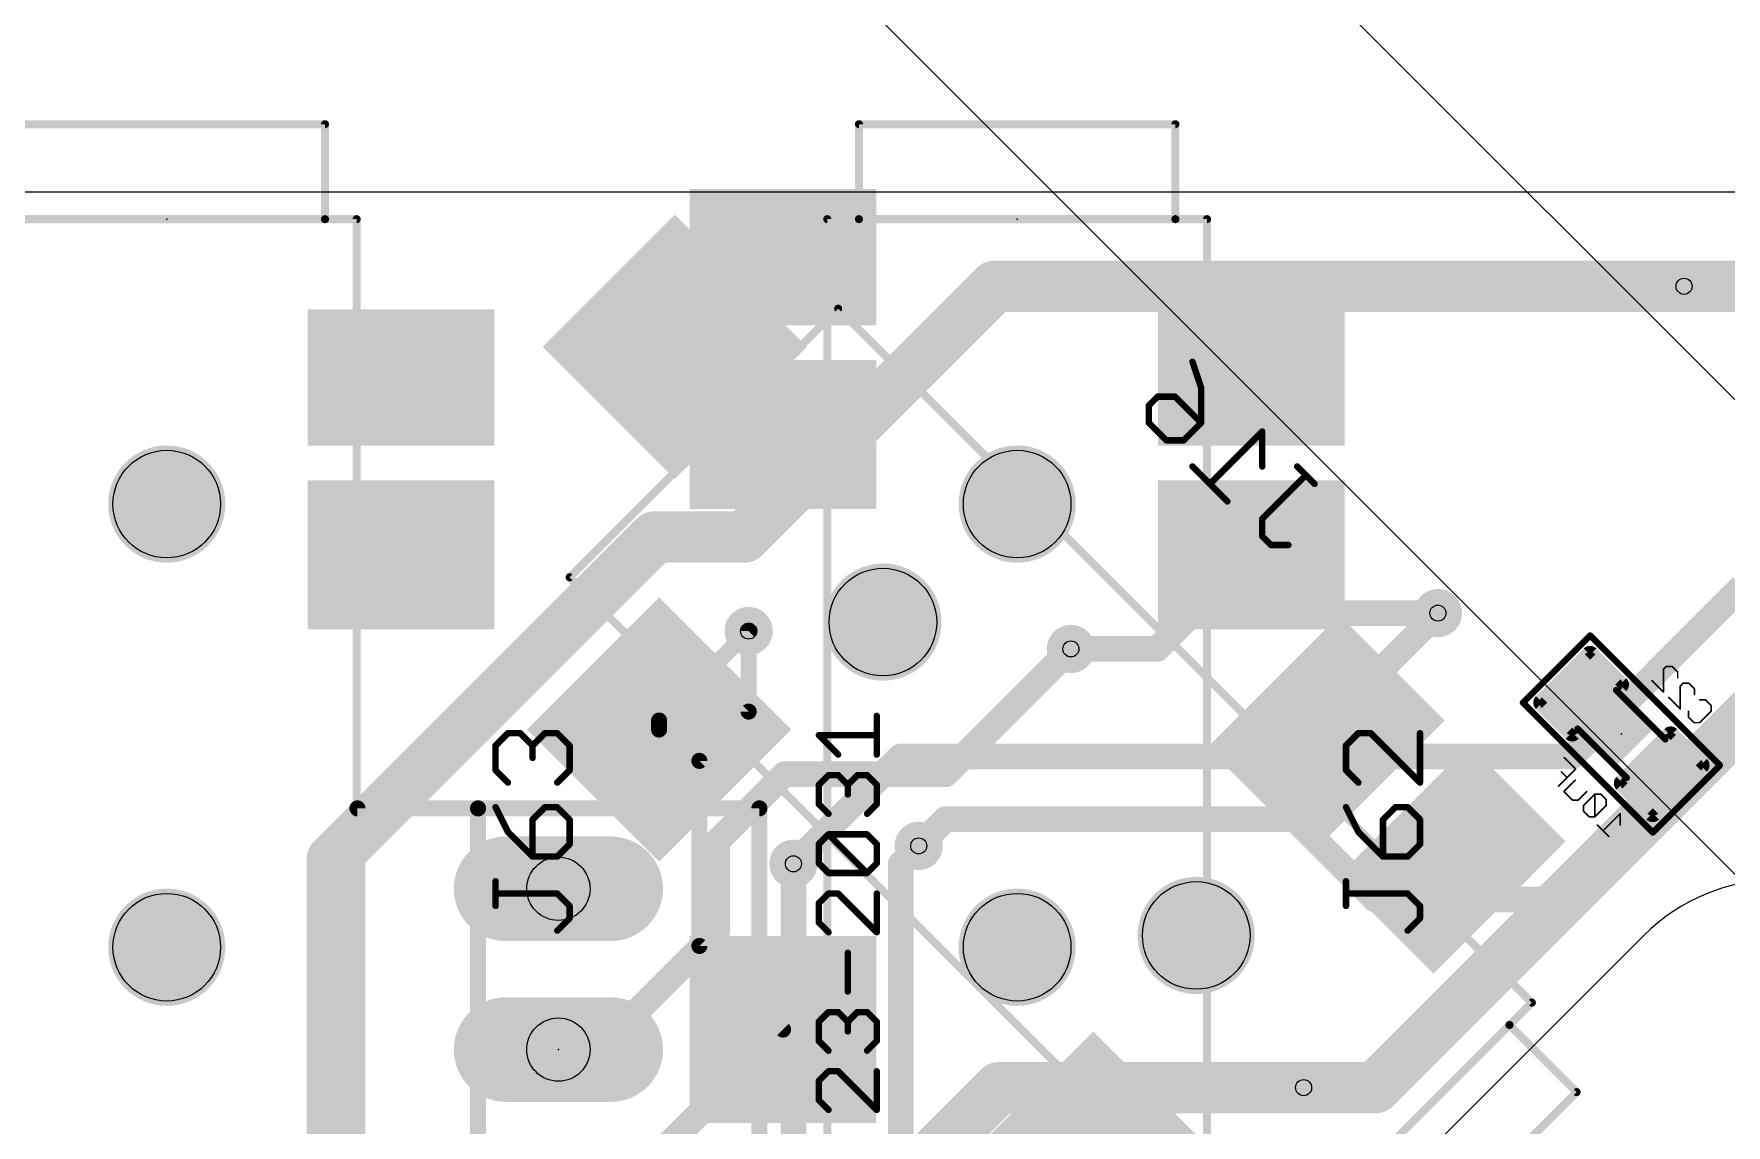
# Model space of a CAD drawing. Extents: x -76 to 580, y -41 to 95.
# Drawn here: x 428.53 to 455.26, y 19.63 to 36.87 of the extents above; entities that cross this region are included whole.
import ezdxf

# ---------------------------------------------------------------- set-up
doc = ezdxf.new("R2010")
doc.units = 0
for name, color, linetype in [('1', 22, 'CONTINUOUS'), ('16', 175, 'CONTINUOUS'), ('17', 82, 'CONTINUOUS'), ('18', 82, 'CONTINUOUS'), ('20', 7, 'CONTINUOUS'), ('21', 32, 'CONTINUOUS'), ('23', 7, 'CONTINUOUS'), ('24', 7, 'CONTINUOUS'), ('25', 253, 'CONTINUOUS'), ('26', 253, 'CONTINUOUS'), ('27', 253, 'CONTINUOUS'), ('28', 253, 'CONTINUOUS'), ('29', 253, 'CONTINUOUS'), ('30', 253, 'CONTINUOUS'), ('31', 253, 'CONTINUOUS'), ('32', 253, 'CONTINUOUS'), ('36', 253, 'CONTINUOUS'), ('40', 175, 'CONTINUOUS'), ('44', 253, 'CONTINUOUS'), ('51', 53, 'CONTINUOUS'), ('52', 253, 'CONTINUOUS'), ('57', 253, 'CONTINUOUS')]:
    doc.layers.add(name, color=color, linetype=linetype)

# ---------------------------------------------------------------- blocks, each defined once
blk = doc.blocks.new('RECT')
blk.add_solid([(-0.5, -0.5), (0.5, -0.5), (-0.5, 0.5), (0.5, 0.5)])
blk = doc.blocks.new('RECT128000X192000R30')
at = {"const_width": 0.12}
blk.add_lwpolyline([(0.34, -0.48), (0.34, 0.48, 0.4142), (0.28, 0.54), (-0.28, 0.54, 0.4142), (-0.34, 0.48), (-0.34, -0.48, 0.4142), (-0.28, -0.54), (0.28, -0.54, 0.4142)], format="xyb", close=True, dxfattribs=at)
blk.add_solid([(-0.3054, -0.5054), (0.3054, -0.5054), (-0.3054, 0.5054), (0.3054, 0.5054)])
blk = doc.blocks.new('RECT152384X216384R30')
at = {"const_width": 0.1429}
blk.add_lwpolyline([(0.4048, -0.5333), (0.4048, 0.5333, 0.4142), (0.3333, 0.6048), (-0.3333, 0.6048, 0.4142), (-0.4048, 0.5333), (-0.4048, -0.5333, 0.4142), (-0.3333, -0.6048), (0.3333, -0.6048, 0.4142)], format="xyb", close=True, dxfattribs=at)
blk.add_solid([(-0.3587, -0.5587), (0.3587, -0.5587), (-0.3587, 0.5587), (0.3587, 0.5587)])
blk = doc.blocks.new('LONGP100')
at = {"const_width": 1}
blk.add_lwpolyline([(-0.5, 0), (0.5, 0)], dxfattribs=at)
at = {"const_width": 0.5}
for points in [[(-0.5, 0.25, 1), (-0.5, -0.25)], [(0.5, -0.25, 1), (0.5, 0.25)]]:
    blk.add_lwpolyline(points, format="xyb", dxfattribs=at)
blk = doc.blocks.new('ROUNDV')
at = {"const_width": 0.5}
blk.add_lwpolyline([(0, -0.25, 1), (0, 0.25, 1), (0, -0.25)], format="xyb", dxfattribs=at)

msp = doc.modelspace()

# ---------------------------------------------------------------- linework, layer by layer
at = {"layer": '1'}
for points, const_width in [([(457.8516, 32.8805), (454.5989, 32.8805)], 0.8128), ([(446.2748, 27.1529), (447.7631, 28.6411)], 0.4064), ([(448.6856, 27.7186), (447.7631, 28.6411)], 0.4064), ([(455.5182, 28.1428), (452.8312, 25.4558)], 0.4064), ([(450.7099, 27.7186), (448.6856, 27.7186)], 0.4064), ([(439.8204, 26.163), (439.8204, 27.4357)], 0.254), ([(444.9116, 27.1529), (446.2748, 27.1529)], 0.4064), ([(456.5081, 26.8701), (452.8312, 23.1931)], 0.4064), ([(439.0426, 25.3851), (439.8204, 26.163)], 0.254), ([(439.0426, 22.4616), (439.0426, 25.3851)], 0.254), ([(442.2246, 25.4558), (440.5275, 23.7588)], 0.4064), ([(452.8312, 25.4558), (442.2246, 25.4558)], 0.4064), ([(442.9317, 24.4659), (442.5074, 24.0416)], 0.4064), ([(448.4471, 24.4659), (442.9317, 24.4659)], 0.4064), ([(449.7199, 23.1931), (448.4471, 24.4659)], 0.4064), ([(452.8312, 23.1931), (449.7199, 23.1931)], 0.4064), ([(440.3631, 21.1411), (439.0426, 22.4616)], 0.254), ([(437.5062, 18.2843), (440.3631, 21.1411)], 0.4064), ([(443.7802, 20.2233), (436.6384, 13.0815)], 0.8128), ([(448.5885, 20.2233), (443.7802, 20.2233)], 0.8128)]:
    msp.add_lwpolyline(points, dxfattribs=dict(at, const_width=const_width))
for points, const_width in [([(454.5989, 33.0837, 1), (454.5989, 32.6773)], 0.4064), ([(447.8349, 28.713, 1), (447.6912, 28.5693)], 0.2032), ([(447.8349, 28.5693, 1), (447.6912, 28.713)], 0.2032), ([(448.6856, 27.8202, 1), (448.6856, 27.617)], 0.2032), ([(448.6138, 27.6467, 1), (448.7574, 27.7904)], 0.2032), ([(450.7099, 27.617, 1), (450.7099, 27.8202)], 0.2032), ([(439.8839, 27.4357, 1), (439.7569, 27.4357)], 0.127), ([(444.9116, 27.2545, 1), (444.9116, 27.0513)], 0.2032), ([(446.203, 27.2247, 1), (446.3467, 27.0811)], 0.2032), ([(446.2748, 27.0513, 1), (446.2748, 27.2545)], 0.2032), ([(439.7569, 26.163, 1), (439.8839, 26.163)], 0.127), ([(439.8653, 26.118, 1), (439.7755, 26.2079)], 0.127), ([(439.1061, 25.3851, 1), (438.9791, 25.3851)], 0.127), ([(438.9977, 25.43, 1), (439.0875, 25.3402)], 0.127), ([(442.2246, 25.5574, 1), (442.2246, 25.3542)], 0.2032), ([(442.2964, 25.384, 1), (442.1527, 25.5277)], 0.2032), ([(452.7593, 25.5277, 1), (452.903, 25.384)], 0.2032), ([(452.8312, 25.3542, 1), (452.8312, 25.5574)], 0.2032), ([(442.9317, 24.5675, 1), (442.9317, 24.3643)], 0.2032), ([(443.0035, 24.3941, 1), (442.8598, 24.5377)], 0.2032), ([(448.519, 24.5377, 1), (448.3753, 24.3941)], 0.2032), ([(448.4471, 24.3643, 1), (448.4471, 24.5675)], 0.2032), ([(442.4356, 24.1135, 1), (442.5793, 23.9698)], 0.2032), ([(440.4557, 23.8306, 1), (440.5994, 23.6869)], 0.2032), ([(449.7199, 23.2947, 1), (449.7199, 23.0915)], 0.2032), ([(449.6481, 23.1213, 1), (449.7918, 23.2649)], 0.2032), ([(452.7593, 23.2649, 1), (452.903, 23.1213)], 0.2032), ([(452.8312, 23.0915, 1), (452.8312, 23.2947)], 0.2032), ([(439.0875, 22.5065, 1), (438.9977, 22.4167)], 0.127), ([(438.9791, 22.4616, 1), (439.1061, 22.4616)], 0.127), ([(440.4349, 21.0693, 1), (440.2912, 21.213)], 0.2032), ([(440.3182, 21.0962, 1), (440.408, 21.186)], 0.127), ([(443.7802, 20.4265, 1), (443.7802, 20.0201)], 0.4064), ([(443.9239, 20.0796, 1), (443.6365, 20.3669)], 0.4064), ([(448.5885, 20.0201, 1), (448.5885, 20.4265)], 0.4064)]:
    msp.add_lwpolyline(points, format="xyb", dxfattribs=dict(at, const_width=const_width))
at = {"layer": '16'}
for points, const_width in [([(439.7497, 28.9207), (443.7095, 32.8805)], 0.8128), ([(443.7095, 32.8805), (454.5989, 32.8805)], 0.8128), ([(433.2443, 23.8295), (438.3355, 28.9207)], 0.8128), ([(438.3355, 28.9207), (439.7497, 28.9207)], 0.8128), ([(448.9421, 25.9508), (450.7099, 27.7186)], 0.4064), ([(439.8204, 27.4357), (438.4062, 26.0215)], 0.254), ([(442.9317, 25.173), (444.9116, 27.1529)], 0.4064), ([(456.1546, 26.6579), (454.5989, 25.1023)], 0.8128), ([(438.4062, 26.0215), (438.4062, 25.8801)], 0.254), ([(448.9421, 25.8094), (448.9421, 25.9508)], 0.4064), ([(454.5989, 25.1023), (450.4977, 21.0011)], 0.8128), ([(439.3254, 24.1123), (440.3861, 25.173)], 0.4064), ([(440.3861, 25.173), (442.9317, 25.173)], 0.4064), ([(454.2454, 25.173), (454.3161, 25.1023)], 0.4064), ([(454.3161, 25.1023), (454.5989, 25.1023)], 0.4064), ([(433.2443, 23.8295), (433.2443, 14.3543)], 0.8128), ([(439.3254, 22.6981), (439.3254, 24.1123)], 0.4064), ([(442.5074, 24.0416), (442.2246, 23.7588)], 0.4064), ([(440.5275, 15.6978), (440.5275, 23.7588)], 0.4064), ([(442.2246, 23.7588), (442.2246, 15.5563)], 0.4064), ([(437.4516, 20.8243), (439.3254, 22.6981)], 0.4064), ([(450.4977, 21.0011), (449.7199, 20.2233)], 0.8128), ([(450.3563, 21.0011), (450.4977, 21.0011)], 0.4064), ([(436.8152, 20.8243), (437.4516, 20.8243)], 0.4064), ([(449.7199, 20.2233), (448.5885, 20.2233)], 0.8128)]:
    msp.add_lwpolyline(points, dxfattribs=dict(at, const_width=const_width))
for points, const_width in [([(443.7095, 33.0837, 1), (443.7095, 32.6773)], 0.4064), ([(443.8532, 32.7368, 1), (443.5658, 33.0241)], 0.4064), ([(454.5989, 32.6773, 1), (454.5989, 33.0837)], 0.4064), ([(438.3355, 29.1239, 1), (438.3355, 28.7175)], 0.4064), ([(438.4792, 28.777, 1), (438.1918, 29.0643)], 0.4064), ([(439.606, 29.0643, 1), (439.8934, 28.777)], 0.4064), ([(439.7497, 28.7175, 1), (439.7497, 29.1239)], 0.4064), ([(450.7817, 27.6467, 1), (450.638, 27.7904)], 0.2032), ([(439.8653, 27.3908, 1), (439.7755, 27.4806)], 0.127), ([(444.9834, 27.0811, 1), (444.8397, 27.2247)], 0.2032), ([(438.4697, 26.0215, 1), (438.3427, 26.0215)], 0.127), ([(438.3613, 26.0664, 1), (438.4511, 25.9766)], 0.127), ([(438.3427, 25.8801, 1), (438.4697, 25.8801)], 0.127), ([(449.0437, 25.9508, 1), (448.8405, 25.9508)], 0.2032), ([(448.8703, 26.0227, 1), (449.0139, 25.879)], 0.2032), ([(448.8405, 25.8094, 1), (449.0437, 25.8094)], 0.2032), ([(454.4553, 25.246, 1), (454.7426, 24.9586)], 0.4064), ([(454.7426, 24.9586, 1), (454.4553, 25.246)], 0.4064), ([(440.3861, 25.2746, 1), (440.3861, 25.0714)], 0.2032), ([(440.4579, 25.1012, 1), (440.3143, 25.2448)], 0.2032), ([(442.8598, 25.2448, 1), (443.0035, 25.1012)], 0.2032), ([(442.9317, 25.0714, 1), (442.9317, 25.2746)], 0.2032), ([(454.3172, 25.2448, 1), (454.1736, 25.1012)], 0.2032), ([(454.3161, 25.2039, 1), (454.3161, 25.0007)], 0.2032), ([(454.2443, 25.0304, 1), (454.3879, 25.1741)], 0.2032), ([(454.5989, 25.0007, 1), (454.5989, 25.2039)], 0.2032), ([(433.4475, 23.8295, 1), (433.0411, 23.8295)], 0.4064), ([(433.1006, 23.9732, 1), (433.388, 23.6858)], 0.4064), ([(439.427, 24.1123, 1), (439.2238, 24.1123)], 0.2032), ([(439.2536, 24.1842, 1), (439.3973, 24.0405)], 0.2032), ([(442.5793, 23.9698, 1), (442.4356, 24.1135)], 0.2032), ([(440.6291, 23.7588, 1), (440.4259, 23.7588)], 0.2032), ([(442.1527, 23.8306, 1), (442.2964, 23.6869)], 0.2032), ([(442.3262, 23.7588, 1), (442.123, 23.7588)], 0.2032), ([(439.2238, 22.6981, 1), (439.427, 22.6981)], 0.2032), ([(439.3973, 22.6263, 1), (439.2536, 22.77)], 0.2032), ([(450.6414, 20.8574, 1), (450.354, 21.1448)], 0.4064), ([(450.354, 21.1448, 1), (450.6414, 20.8574)], 0.4064), ([(450.3563, 21.1027, 1), (450.3563, 20.8995)], 0.2032), ([(450.4977, 20.8995, 1), (450.4977, 21.1027)], 0.2032), ([(436.8152, 20.9259, 1), (436.8152, 20.7227)], 0.2032), ([(437.3798, 20.8961, 1), (437.5235, 20.7525)], 0.2032), ([(437.4516, 20.7227, 1), (437.4516, 20.9259)], 0.2032), ([(448.5885, 20.4265, 1), (448.5885, 20.0201)], 0.4064), ([(449.7199, 20.0201, 1), (449.7199, 20.4265)], 0.4064), ([(449.5762, 20.3669, 1), (449.8636, 20.0796)], 0.4064)]:
    msp.add_lwpolyline(points, format="xyb", dxfattribs=dict(at, const_width=const_width))
at = {"layer": '20'}
for p, q in [((508.6926, 34.3654), (-51.9016, 34.3654)), ((447.5986, 16.2635), (453.9626, 22.6274))]:
    msp.add_line(p, q, dxfattribs=at)
for centre in [(430.628, 29.4411), (444.0631, 29.4411), (441.9417, 27.5772), (430.628, 22.4411), (444.0631, 22.4411), (446.8915, 22.6274)]:
    msp.add_circle(centre, 0.85, dxfattribs=at)
msp.add_arc((456.0839, 20.5061), 3, 45, 135, dxfattribs=at)
at = {"layer": '21', "const_width": 0.254}
for points in [[(433.6402, 17.0143), (433.6402, 24.6343)], [(433.6402, 24.6343), (435.5452, 24.6343)], [(435.5452, 24.6343), (439.9902, 24.6343)], [(435.5452, 17.0143), (435.5452, 24.6343)], [(439.9902, 24.6343), (439.9902, 17.0143)]]:
    msp.add_lwpolyline(points, dxfattribs=at)
at = {"layer": '21', "const_width": 0.127}
for points in [[(433.7037, 24.6343, 1), (433.5767, 24.6343)], [(433.6402, 24.6978, 1), (433.6402, 24.5708)], [(435.5452, 24.6978, 1), (435.5452, 24.5708)], [(435.6087, 24.6343, 1), (435.4817, 24.6343)], [(435.5452, 24.5708, 1), (435.5452, 24.6978)], [(440.0537, 24.6343, 1), (439.9267, 24.6343)], [(439.9902, 24.5708, 1), (439.9902, 24.6978)]]:
    msp.add_lwpolyline(points, format="xyb", dxfattribs=at)
at = {"layer": '23'}
for p in [(430.628, 33.9411), (444.0631, 33.9411), (436.8152, 20.8243)]:
    msp.add_point(p, dxfattribs=at)
at = {"layer": '24'}
msp.add_point((453.609, 25.8094), dxfattribs=at)
at = {"layer": '25', "const_width": 0.1016}
for points in [[(435.8228, 25.6272), (436.0177, 25.8221)], [(435.8228, 25.2374), (435.8228, 25.6272)], [(436.0177, 25.8221), (436.2126, 25.8221)], [(436.2126, 25.8221), (436.4075, 25.6272)], [(436.4075, 25.6272), (436.6024, 25.8221)], [(436.4075, 25.6272), (436.4075, 25.4323)], [(436.6024, 25.8221), (436.7973, 25.8221)], [(436.7973, 25.8221), (436.9922, 25.6272)], [(436.9922, 25.6272), (436.9922, 25.2374)], [(449.4528, 25.8221), (449.2579, 25.6272)], [(449.2579, 25.6272), (449.2579, 25.2374)], [(449.6477, 25.8221), (449.4528, 25.8221)], [(450.4273, 25.0425), (449.6477, 25.8221)], [(450.4273, 25.8221), (450.4273, 25.0425)], [(436.0177, 25.0425), (435.8228, 25.2374)], [(436.9922, 25.2374), (436.7973, 25.0425)], [(449.2579, 25.2374), (449.4528, 25.0425)], [(435.8228, 24.6527), (436.0177, 24.2629)], [(436.6024, 24.6527), (436.4075, 24.4578)], [(436.7973, 24.6527), (436.6024, 24.6527)], [(436.9922, 24.4578), (436.7973, 24.6527)], [(449.2579, 24.6527), (449.4528, 24.2629)], [(450.0375, 24.6527), (449.8426, 24.4578)], [(450.2324, 24.6527), (450.0375, 24.6527)], [(450.4273, 24.4578), (450.2324, 24.6527)], [(436.4075, 24.4578), (436.4075, 23.8731)], [(436.9922, 24.068), (436.9922, 24.4578)], [(449.8426, 24.4578), (449.8426, 23.8731)], [(450.4273, 24.068), (450.4273, 24.4578)], [(436.0177, 24.2629), (436.4075, 23.8731)], [(436.7973, 23.8731), (436.9922, 24.068)], [(449.4528, 24.2629), (449.8426, 23.8731)], [(450.2324, 23.8731), (450.4273, 24.068)], [(436.4075, 23.8731), (436.7973, 23.8731)], [(449.8426, 23.8731), (450.2324, 23.8731)], [(435.8228, 23.0935), (435.8228, 23.4833)], [(449.2579, 23.0935), (449.2579, 23.4833)], [(436.7973, 23.2884), (435.8228, 23.2884)], [(436.9922, 23.0935), (436.7973, 23.2884)], [(450.2324, 23.2884), (449.2579, 23.2884)], [(450.4273, 23.0935), (450.2324, 23.2884)], [(436.9922, 22.8986), (436.9922, 23.0935)], [(450.4273, 22.8986), (450.4273, 23.0935)], [(436.7973, 22.7037), (436.9922, 22.8986)], [(450.2324, 22.7037), (450.4273, 22.8986)]]:
    msp.add_lwpolyline(points, dxfattribs=at)
at = {"layer": '25', "const_width": 0.0508}
for points in [[(435.8482, 25.6272, 1), (435.7974, 25.6272)], [(435.8049, 25.6452, 1), (435.8408, 25.6093)], [(436.0177, 25.8475, 1), (436.0177, 25.7967)], [(436.0357, 25.8042, 1), (435.9998, 25.8401)], [(436.2306, 25.8401, 1), (436.1947, 25.8042)], [(436.2126, 25.7967, 1), (436.2126, 25.8475)], [(436.4329, 25.6272, 1), (436.3821, 25.6272)], [(436.3896, 25.6452, 1), (436.4255, 25.6093)], [(436.3896, 25.6093, 1), (436.4255, 25.6452)], [(436.6024, 25.8475, 1), (436.6024, 25.7967)], [(436.6204, 25.8042, 1), (436.5845, 25.8401)], [(436.8153, 25.8401, 1), (436.7794, 25.8042)], [(436.7973, 25.7967, 1), (436.7973, 25.8475)], [(437.0176, 25.6272, 1), (436.9668, 25.6272)], [(436.9743, 25.6093, 1), (437.0102, 25.6452)], [(449.2833, 25.6272, 1), (449.2325, 25.6272)], [(449.2399, 25.6452, 1), (449.2758, 25.6093)], [(449.4528, 25.8475, 1), (449.4528, 25.7967)], [(449.4707, 25.8042, 1), (449.4348, 25.8401)], [(449.6656, 25.8401, 1), (449.6297, 25.8042)], [(449.6477, 25.7967, 1), (449.6477, 25.8475)], [(450.4527, 25.8221, 1), (450.4019, 25.8221)], [(436.3821, 25.4323, 1), (436.4329, 25.4323)], [(435.7974, 25.2374, 1), (435.8482, 25.2374)], [(435.8408, 25.2554, 1), (435.8049, 25.2195)], [(436.9668, 25.2374, 1), (437.0176, 25.2374)], [(437.0102, 25.2195, 1), (436.9743, 25.2554)], [(449.2758, 25.2554, 1), (449.2399, 25.2195)], [(449.2325, 25.2374, 1), (449.2833, 25.2374)], [(435.9998, 25.0246, 1), (436.0357, 25.0605)], [(436.7794, 25.0605, 1), (436.8153, 25.0246)], [(449.4348, 25.0246, 1), (449.4707, 25.0605)], [(450.4019, 25.0425, 1), (450.4527, 25.0425)], [(450.4093, 25.0246, 1), (450.4452, 25.0605)], [(435.8455, 24.6641, 1), (435.8001, 24.6414)], [(436.6024, 24.6781, 1), (436.6024, 24.6273)], [(436.6204, 24.6348, 1), (436.5845, 24.6707)], [(436.8153, 24.6707, 1), (436.7794, 24.6348)], [(436.7973, 24.6273, 1), (436.7973, 24.6781)], [(449.2806, 24.6641, 1), (449.2351, 24.6414)], [(450.0375, 24.6781, 1), (450.0375, 24.6273)], [(450.0554, 24.6348, 1), (450.0195, 24.6707)], [(450.2503, 24.6707, 1), (450.2144, 24.6348)], [(450.2324, 24.6273, 1), (450.2324, 24.6781)], [(436.4329, 24.4578, 1), (436.3821, 24.4578)], [(436.3896, 24.4758, 1), (436.4255, 24.4399)], [(437.0176, 24.4578, 1), (436.9668, 24.4578)], [(436.9743, 24.4399, 1), (437.0102, 24.4758)], [(449.868, 24.4578, 1), (449.8172, 24.4578)], [(449.8246, 24.4758, 1), (449.8605, 24.4399)], [(450.4527, 24.4578, 1), (450.4019, 24.4578)], [(450.4093, 24.4399, 1), (450.4452, 24.4758)], [(436.0357, 24.2809, 1), (435.9998, 24.245)], [(435.995, 24.2516, 1), (436.0404, 24.2743)], [(436.9668, 24.068, 1), (437.0176, 24.068)], [(437.0102, 24.0501, 1), (436.9743, 24.086)], [(449.4707, 24.2809, 1), (449.4348, 24.245)], [(449.43, 24.2516, 1), (449.4755, 24.2743)], [(450.4019, 24.068, 1), (450.4527, 24.068)], [(450.4452, 24.0501, 1), (450.4093, 24.086)], [(436.4075, 23.8985, 1), (436.4075, 23.8477)], [(436.3821, 23.8731, 1), (436.4329, 23.8731)], [(436.3896, 23.8552, 1), (436.4255, 23.8911)], [(436.7794, 23.8911, 1), (436.8153, 23.8552)], [(436.7973, 23.8477, 1), (436.7973, 23.8985)], [(449.8426, 23.8985, 1), (449.8426, 23.8477)], [(449.8172, 23.8731, 1), (449.868, 23.8731)], [(449.8246, 23.8552, 1), (449.8605, 23.8911)], [(450.2144, 23.8911, 1), (450.2503, 23.8552)], [(450.2324, 23.8477, 1), (450.2324, 23.8985)], [(435.8482, 23.4833, 1), (435.7974, 23.4833)], [(449.2833, 23.4833, 1), (449.2325, 23.4833)], [(435.8228, 23.3138, 1), (435.8228, 23.263)], [(436.8153, 23.3064, 1), (436.7794, 23.2705)], [(436.7973, 23.263, 1), (436.7973, 23.3138)], [(449.2579, 23.3138, 1), (449.2579, 23.263)], [(450.2503, 23.3064, 1), (450.2144, 23.2705)], [(450.2324, 23.263, 1), (450.2324, 23.3138)], [(435.7974, 23.0935, 1), (435.8482, 23.0935)], [(437.0176, 23.0935, 1), (436.9668, 23.0935)], [(436.9743, 23.0756, 1), (437.0102, 23.1115)], [(449.2325, 23.0935, 1), (449.2833, 23.0935)], [(450.4527, 23.0935, 1), (450.4019, 23.0935)], [(450.4093, 23.0756, 1), (450.4452, 23.1115)], [(436.7794, 22.7217, 1), (436.8153, 22.6858)], [(436.9668, 22.8986, 1), (437.0176, 22.8986)], [(437.0102, 22.8807, 1), (436.9743, 22.9166)], [(450.2144, 22.7217, 1), (450.2503, 22.6858)], [(450.4019, 22.8986, 1), (450.4527, 22.8986)], [(450.4452, 22.8807, 1), (450.4093, 22.9166)]]:
    msp.add_lwpolyline(points, format="xyb", dxfattribs=at)
at = {"layer": '26'}
for points, const_width in [([(446.8562, 31.6966, 1), (446.808, 31.6805)], 0.0508), ([(446.9953, 31.2751, 1), (446.9445, 31.2751)], 0.0508), ([(446.9458, 31.2671, 1), (446.994, 31.2831)], 0.0508), ([(446.1684, 30.9995, 1), (446.1176, 30.9995)], 0.0508), ([(446.1251, 31.0174, 1), (446.161, 30.9815)], 0.0508), ([(446.2808, 31.1627, 1), (446.2808, 31.1119)], 0.0508), ([(446.2988, 31.1193, 1), (446.2629, 31.1552)], 0.0508), ([(446.5744, 31.1552, 1), (446.5385, 31.1193)], 0.0508), ([(446.5565, 31.1119, 1), (446.5565, 31.1627)], 0.0508), ([(446.1176, 30.7238, 1), (446.1684, 30.7238)], 0.0508), ([(446.161, 30.7418, 1), (446.1251, 30.7059)], 0.0508), ([(446.9445, 30.7238, 1), (446.9953, 30.7238)], 0.0508), ([(446.9879, 30.7059, 1), (446.9519, 30.7418)], 0.0508), ([(446.9519, 30.7059, 1), (446.9879, 30.7418)], 0.0508), ([(446.4187, 30.4736, 1), (446.4187, 30.4228)], 0.0508), ([(446.4007, 30.4303, 1), (446.4366, 30.4662)], 0.0508), ([(446.6763, 30.4662, 1), (446.7122, 30.4303)], 0.0508), ([(446.6943, 30.4228, 1), (446.6943, 30.4736)], 0.0508), ([(447.96, 30.586, 1), (447.9092, 30.586)], 0.0508), ([(447.9526, 30.5681, 1), (447.9167, 30.604)], 0.0508), ([(446.8501, 30.0527, 1), (446.8141, 30.0168)], 0.0508), ([(447.9092, 30.0348, 1), (447.96, 30.0348)], 0.0508), ([(448.5038, 30.0527, 1), (448.4679, 30.0168)], 0.0508), ([(448.6416, 29.879, 1), (448.6057, 29.9149)], 0.0508), ([(447.0898, 29.7771, 1), (447.1257, 29.7412)], 0.0508), ([(448.7435, 29.7412, 1), (448.7795, 29.7771)], 0.0508), ([(447.3654, 29.4656, 1), (447.4013, 29.5015)], 0.0508), ([(447.96, 29.2079, 1), (447.9092, 29.2079)], 0.0508), ([(447.9167, 29.2258, 1), (447.9526, 29.1899)], 0.0508), ([(447.9092, 28.9323, 1), (447.96, 28.9323)], 0.0508), ([(447.9526, 28.9502, 1), (447.9167, 28.9143)], 0.0508), ([(448.0724, 28.8198, 1), (448.0724, 28.769)], 0.0508), ([(448.0545, 28.7765, 1), (448.0904, 28.8124)], 0.0508), ([(448.3481, 28.769, 1), (448.3481, 28.8198)], 0.0508), ([(454.2685, 26.8362, 1), (454.2775, 26.8272)], 0.0127), ([(454.2794, 26.8317, 1), (454.2667, 26.8317)], 0.0127), ([(454.318, 26.883, 1), (454.318, 26.8703)], 0.0127), ([(454.3225, 26.8721, 1), (454.3135, 26.8811)], 0.0127), ([(454.4123, 26.8811, 1), (454.4034, 26.8721)], 0.0127), ([(454.4079, 26.8703, 1), (454.4079, 26.883)], 0.0127), ([(454.5041, 26.7867, 1), (454.4914, 26.7867)], 0.0127), ([(454.4932, 26.7823, 1), (454.5022, 26.7912)], 0.0127), ([(454.0978, 26.6564, 1), (454.0888, 26.6474)], 0.0127), ([(454.2667, 26.4722, 1), (454.2794, 26.4722)], 0.0127), ([(454.2685, 26.4677, 1), (454.2775, 26.4767)], 0.0127), ([(454.4914, 26.6969, 1), (454.5041, 26.6969)], 0.0127), ([(454.544, 26.5671, 1), (454.5313, 26.5671)], 0.0127), ([(454.5332, 26.5716, 1), (454.5421, 26.5626)], 0.0127), ([(454.5826, 26.6184, 1), (454.5826, 26.6057)], 0.0127), ([(454.5871, 26.6075, 1), (454.5781, 26.6165)], 0.0127), ([(454.6769, 26.6165, 1), (454.668, 26.6075)], 0.0127), ([(454.6725, 26.6057, 1), (454.6725, 26.6184)], 0.0127), ([(454.7687, 26.5221, 1), (454.756, 26.5221)], 0.0127), ([(454.7579, 26.5177, 1), (454.7668, 26.5266)], 0.0127), ([(454.3624, 26.3918, 1), (454.3534, 26.3828)], 0.0127), ([(454.5313, 26.2076, 1), (454.544, 26.2076)], 0.0127), ([(454.5332, 26.2031, 1), (454.5421, 26.2121)], 0.0127), ([(454.756, 26.4323, 1), (454.7687, 26.4323)], 0.0127), ([(454.8472, 26.3538, 1), (454.8472, 26.3411)], 0.0127), ([(454.9416, 26.3519, 1), (454.9326, 26.3429)], 0.0127), ([(454.9371, 26.3411, 1), (454.9371, 26.3538)], 0.0127), ([(455.0333, 26.2575, 1), (455.0206, 26.2575)], 0.0127), ([(455.0225, 26.2531, 1), (455.0314, 26.262)], 0.0127), ([(454.6719, 26.0823, 1), (454.6629, 26.0733)], 0.0127), ([(454.6738, 26.1677, 1), (454.6611, 26.1677)], 0.0127), ([(454.6611, 26.0778, 1), (454.6738, 26.0778)], 0.0127), ([(454.7573, 25.9943, 1), (454.7573, 25.9816)], 0.0127), ([(454.7528, 25.9834, 1), (454.7618, 25.9924)], 0.0127), ([(454.8427, 25.9924, 1), (454.8517, 25.9834)], 0.0127), ([(454.8472, 25.9816, 1), (454.8472, 25.9943)], 0.0127), ([(455.0206, 26.1677, 1), (455.0333, 26.1677)], 0.0127), ([(455.0314, 26.1632, 1), (455.0225, 26.1721)], 0.0127)]:
    msp.add_lwpolyline(points, format="xyb", dxfattribs=dict(at, const_width=const_width))
for points, const_width in [([(446.8321, 31.6885), (446.9699, 31.2751)], 0.1016), ([(446.9699, 31.2751), (446.9699, 30.7238)], 0.1016), ([(446.143, 30.9995), (446.2808, 31.1373)], 0.1016), ([(446.143, 30.7238), (446.143, 30.9995)], 0.1016), ([(446.2808, 31.1373), (446.5565, 31.1373)], 0.1016), ([(446.5565, 31.1373), (446.9699, 30.7238)], 0.1016), ([(446.4187, 30.4482), (446.143, 30.7238)], 0.1016), ([(446.9699, 30.7238), (446.6943, 30.4482)], 0.1016), ([(446.6943, 30.4482), (446.4187, 30.4482)], 0.1016), ([(447.9346, 30.586), (447.1077, 29.7591)], 0.1016), ([(447.9346, 30.0348), (447.9346, 30.586)], 0.1016), ([(447.3834, 29.4835), (446.8321, 30.0348)], 0.1016), ([(447.9346, 29.2079), (448.6237, 29.897)], 0.1016), ([(448.7615, 29.7591), (448.4859, 30.0348)], 0.1016), ([(447.9346, 28.9323), (447.9346, 29.2079)], 0.1016), ([(448.0724, 28.7944), (447.9346, 28.9323)], 0.1016), ([(448.3481, 28.7944), (448.0724, 28.7944)], 0.1016), ([(454.273, 26.8317), (454.318, 26.8766)], 0.0254), ([(454.273, 26.4722), (454.273, 26.8317)], 0.0254), ([(454.318, 26.8766), (454.4079, 26.8766)], 0.0254), ([(454.4079, 26.8766), (454.4977, 26.7867)], 0.0254), ([(454.4977, 26.7867), (454.4977, 26.6969)], 0.0254), ([(454.0933, 26.6519), (454.273, 26.4722)], 0.0254), ([(454.5376, 26.5671), (454.5826, 26.612)], 0.0254), ([(454.5376, 26.2076), (454.5376, 26.5671)], 0.0254), ([(454.5826, 26.612), (454.6725, 26.612)], 0.0254), ([(454.6725, 26.612), (454.7623, 26.5221)], 0.0254), ([(454.7623, 26.5221), (454.7623, 26.4323)], 0.0254), ([(454.3579, 26.3873), (454.5376, 26.2076)], 0.0254), ([(454.8472, 26.3474), (454.9371, 26.3474)], 0.0254), ([(454.9371, 26.3474), (455.0269, 26.2575)], 0.0254), ([(455.0269, 26.2575), (455.0269, 26.1677)], 0.0254), ([(454.6674, 26.0778), (454.6674, 26.1677)], 0.0254), ([(454.7573, 25.9879), (454.6674, 26.0778)], 0.0254), ([(454.8472, 25.9879), (454.7573, 25.9879)], 0.0254), ([(455.0269, 26.1677), (454.8472, 25.9879)], 0.0254)]:
    msp.add_lwpolyline(points, dxfattribs=dict(at, const_width=const_width))
at = {"layer": '27', "const_width": 0.1016}
for points in [[(441.8444, 25.4848), (441.8444, 26.0949)], [(441.2343, 25.4848), (440.9292, 25.7898)], [(440.9292, 25.7898), (441.8444, 25.7898)], [(440.9292, 25.0068), (441.0818, 25.1594)], [(441.0818, 25.1594), (441.2343, 25.1594)], [(441.2343, 25.1594), (441.3868, 25.0068)], [(441.3868, 25.0068), (441.5394, 25.1594)], [(441.5394, 25.1594), (441.6919, 25.1594)], [(441.6919, 25.1594), (441.8444, 25.0068)], [(440.9292, 24.7018), (440.9292, 25.0068)], [(441.3868, 25.0068), (441.3868, 24.8543)], [(441.8444, 25.0068), (441.8444, 24.7018)], [(441.0818, 24.5492), (440.9292, 24.7018)], [(441.8444, 24.7018), (441.6919, 24.5492)], [(440.9292, 24.0713), (441.0818, 24.2238)], [(440.9292, 23.7663), (440.9292, 24.0713)], [(441.0818, 24.2238), (441.6919, 24.2238)], [(441.6919, 23.6137), (441.0818, 24.2238)], [(441.6919, 24.2238), (441.8444, 24.0713)], [(441.8444, 24.0713), (441.8444, 23.7663)], [(441.0818, 23.6137), (440.9292, 23.7663)], [(441.8444, 23.7663), (441.6919, 23.6137)], [(441.6919, 23.6137), (441.0818, 23.6137)], [(441.0818, 23.2883), (440.9292, 23.1358)], [(441.2343, 23.2883), (441.0818, 23.2883)], [(441.8444, 22.6782), (441.2343, 23.2883)], [(441.8444, 23.2883), (441.8444, 22.6782)], [(440.9292, 23.1358), (440.9292, 22.8307)], [(440.9292, 22.8307), (441.0818, 22.6782)], [(441.3868, 21.7427), (441.3868, 22.3528)], [(440.9292, 21.2648), (441.0818, 21.4173)], [(441.0818, 21.4173), (441.2343, 21.4173)], [(441.2343, 21.4173), (441.3868, 21.2648)], [(441.3868, 21.2648), (441.5394, 21.4173)], [(441.5394, 21.4173), (441.6919, 21.4173)], [(441.6919, 21.4173), (441.8444, 21.2648)], [(440.9292, 20.9597), (440.9292, 21.2648)], [(441.3868, 21.2648), (441.3868, 21.1122)], [(441.8444, 21.2648), (441.8444, 20.9597)], [(441.0818, 20.8072), (440.9292, 20.9597)], [(441.8444, 20.9597), (441.6919, 20.8072)], [(441.0818, 20.4818), (440.9292, 20.3292)], [(440.9292, 20.3292), (440.9292, 20.0242)], [(441.2343, 20.4818), (441.0818, 20.4818)], [(441.8444, 19.8717), (441.2343, 20.4818)], [(441.8444, 20.4818), (441.8444, 19.8717)], [(440.9292, 20.0242), (441.0818, 19.8717)]]:
    msp.add_lwpolyline(points, dxfattribs=at)
at = {"layer": '27', "const_width": 0.0508}
for points in [[(441.8698, 26.0949, 1), (441.819, 26.0949)], [(440.9292, 25.8152, 1), (440.9292, 25.7644)], [(440.9472, 25.8078, 1), (440.9113, 25.7719)], [(441.8444, 25.7644, 1), (441.8444, 25.8152)], [(441.2163, 25.4668, 1), (441.2523, 25.5027)], [(441.819, 25.4848, 1), (441.8698, 25.4848)], [(441.0818, 25.1848, 1), (441.0818, 25.134)], [(441.0997, 25.1414, 1), (441.0638, 25.1773)], [(441.2523, 25.1773, 1), (441.2163, 25.1414)], [(441.2343, 25.134, 1), (441.2343, 25.1848)], [(441.5394, 25.1848, 1), (441.5394, 25.134)], [(441.5573, 25.1414, 1), (441.5214, 25.1773)], [(441.7098, 25.1773, 1), (441.6739, 25.1414)], [(441.6919, 25.134, 1), (441.6919, 25.1848)], [(440.9546, 25.0068, 1), (440.9038, 25.0068)], [(440.9113, 25.0248, 1), (440.9472, 24.9889)], [(441.4122, 25.0068, 1), (441.3614, 25.0068)], [(441.3614, 24.8543, 1), (441.4122, 24.8543)], [(441.3689, 25.0248, 1), (441.4048, 24.9889)], [(441.3689, 24.9889, 1), (441.4048, 25.0248)], [(441.8698, 25.0068, 1), (441.819, 25.0068)], [(441.8265, 24.9889, 1), (441.8624, 25.0248)], [(440.9038, 24.7018, 1), (440.9546, 24.7018)], [(440.9472, 24.7197, 1), (440.9113, 24.6838)], [(441.819, 24.7018, 1), (441.8698, 24.7018)], [(441.8624, 24.6838, 1), (441.8265, 24.7197)], [(441.0638, 24.5313, 1), (441.0997, 24.5672)], [(441.6739, 24.5672, 1), (441.7098, 24.5313)], [(440.9546, 24.0713, 1), (440.9038, 24.0713)], [(440.9113, 24.0893, 1), (440.9472, 24.0534)], [(441.0818, 24.2492, 1), (441.0818, 24.1984)], [(441.0997, 24.2418, 1), (441.0638, 24.2059)], [(441.0997, 24.2059, 1), (441.0638, 24.2418)], [(441.7098, 24.2418, 1), (441.6739, 24.2059)], [(441.6919, 24.1984, 1), (441.6919, 24.2492)], [(441.8698, 24.0713, 1), (441.819, 24.0713)], [(441.8265, 24.0534, 1), (441.8624, 24.0893)], [(440.9472, 23.7842, 1), (440.9113, 23.7483)], [(441.8624, 23.7483, 1), (441.8265, 23.7842)], [(440.9038, 23.7663, 1), (440.9546, 23.7663)], [(441.0818, 23.6391, 1), (441.0818, 23.5883)], [(441.0638, 23.5958, 1), (441.0997, 23.6317)], [(441.6739, 23.6317, 1), (441.7098, 23.5958)], [(441.6739, 23.5958, 1), (441.7098, 23.6317)], [(441.6919, 23.5883, 1), (441.6919, 23.6391)], [(441.819, 23.7663, 1), (441.8698, 23.7663)], [(441.0818, 23.3137, 1), (441.0818, 23.2629)], [(441.0997, 23.2704, 1), (441.0638, 23.3063)], [(441.2523, 23.3063, 1), (441.2163, 23.2704)], [(441.2343, 23.2629, 1), (441.2343, 23.3137)], [(441.8698, 23.2883, 1), (441.819, 23.2883)], [(440.9546, 23.1358, 1), (440.9038, 23.1358)], [(440.9113, 23.1538, 1), (440.9472, 23.1178)], [(440.9038, 22.8307, 1), (440.9546, 22.8307)], [(440.9472, 22.8487, 1), (440.9113, 22.8128)], [(441.0638, 22.6602, 1), (441.0997, 22.6962)], [(441.819, 22.6782, 1), (441.8698, 22.6782)], [(441.8265, 22.6602, 1), (441.8624, 22.6962)], [(441.4122, 22.3528, 1), (441.3614, 22.3528)], [(441.3614, 21.7427, 1), (441.4122, 21.7427)], [(441.0818, 21.4427, 1), (441.0818, 21.3919)], [(441.0997, 21.3993, 1), (441.0638, 21.4352)], [(441.2523, 21.4352, 1), (441.2163, 21.3993)], [(441.2343, 21.3919, 1), (441.2343, 21.4427)], [(441.5394, 21.4427, 1), (441.5394, 21.3919)], [(441.5573, 21.3993, 1), (441.5214, 21.4352)], [(441.7098, 21.4352, 1), (441.6739, 21.3993)], [(441.6919, 21.3919, 1), (441.6919, 21.4427)], [(440.9546, 21.2648, 1), (440.9038, 21.2648)], [(440.9113, 21.2827, 1), (440.9472, 21.2468)], [(441.4122, 21.2648, 1), (441.3614, 21.2648)], [(441.3614, 21.1122, 1), (441.4122, 21.1122)], [(441.3689, 21.2827, 1), (441.4048, 21.2468)], [(441.3689, 21.2468, 1), (441.4048, 21.2827)], [(441.8698, 21.2648, 1), (441.819, 21.2648)], [(441.8265, 21.2468, 1), (441.8624, 21.2827)], [(440.9472, 20.9777, 1), (440.9113, 20.9417)], [(440.9038, 20.9597, 1), (440.9546, 20.9597)], [(441.819, 20.9597, 1), (441.8698, 20.9597)], [(441.8624, 20.9417, 1), (441.8265, 20.9777)], [(441.0638, 20.7892, 1), (441.0997, 20.8251)], [(441.6739, 20.8251, 1), (441.7098, 20.7892)], [(440.9546, 20.3292, 1), (440.9038, 20.3292)], [(440.9113, 20.3472, 1), (440.9472, 20.3113)], [(441.0818, 20.5072, 1), (441.0818, 20.4564)], [(441.0997, 20.4638, 1), (441.0638, 20.4997)], [(441.2523, 20.4997, 1), (441.2163, 20.4638)], [(441.2343, 20.4564, 1), (441.2343, 20.5072)], [(441.8698, 20.4818, 1), (441.819, 20.4818)], [(440.9472, 20.0421, 1), (440.9113, 20.0062)], [(440.9038, 20.0242, 1), (440.9546, 20.0242)], [(441.0638, 19.8537, 1), (441.0997, 19.8896)], [(441.819, 19.8717, 1), (441.8698, 19.8717)], [(441.8265, 19.8537, 1), (441.8624, 19.8896)]]:
    msp.add_lwpolyline(points, format="xyb", dxfattribs=at)
at = {"layer": '28', "const_width": 0.0254}
for points in [[(452.8861, 25.2553), (452.7064, 25.435)], [(452.6165, 24.9856), (452.8861, 25.2553)], [(452.7513, 25.1204), (452.6614, 25.2103)], [(452.7013, 24.9008), (452.8811, 25.0805)], [(452.8362, 24.766), (452.7013, 24.9008)], [(453.0609, 24.9008), (452.926, 24.766)], [(453.1906, 24.8609), (453.0109, 24.6811)], [(453.2805, 24.8609), (453.1906, 24.8609)], [(453.1906, 24.5014), (453.1906, 24.8609)], [(453.3704, 24.771), (453.2805, 24.8609)], [(452.926, 24.766), (452.8362, 24.766)], [(453.0109, 24.6811), (453.0109, 24.5912)], [(453.0109, 24.5912), (453.1008, 24.5014)], [(453.1906, 24.5014), (453.3704, 24.6811)], [(453.3704, 24.6811), (453.3704, 24.771)], [(453.1008, 24.5014), (453.1906, 24.5014)], [(453.4103, 24.1918), (453.2305, 24.3716)], [(453.5901, 24.5513), (453.3204, 24.2817)], [(453.5901, 24.3716), (453.5901, 24.5513)]]:
    msp.add_lwpolyline(points, dxfattribs=at)
at = {"layer": '28', "const_width": 0.0127}
for points in [[(452.7109, 25.4395, 1), (452.7019, 25.4305)], [(452.6659, 25.2148, 1), (452.6569, 25.2058)], [(452.8906, 25.2508, 1), (452.8816, 25.2597)], [(452.8816, 25.2508, 1), (452.8906, 25.2597)], [(452.612, 24.9901, 1), (452.621, 24.9811)], [(452.7058, 24.9053, 1), (452.6969, 24.8963)], [(452.6969, 24.9053, 1), (452.7058, 24.8963)], [(452.7468, 25.116, 1), (452.7558, 25.1249)], [(452.8856, 25.076, 1), (452.8766, 25.085)], [(453.0653, 24.8963, 1), (453.0564, 24.9053)], [(453.1906, 24.8672, 1), (453.1906, 24.8545)], [(453.197, 24.8609, 1), (453.1843, 24.8609)], [(453.1951, 24.8564, 1), (453.1862, 24.8654)], [(453.285, 24.8654, 1), (453.276, 24.8564)], [(453.2805, 24.8545, 1), (453.2805, 24.8672)], [(452.8362, 24.7723, 1), (452.8362, 24.7596)], [(452.8317, 24.7615, 1), (452.8406, 24.7704)], [(452.9215, 24.7704, 1), (452.9305, 24.7615)], [(452.926, 24.7596, 1), (452.926, 24.7723)], [(453.0172, 24.6811, 1), (453.0045, 24.6811)], [(453.0064, 24.6856, 1), (453.0154, 24.6766)], [(453.0154, 24.5957, 1), (453.0064, 24.5867)], [(453.0045, 24.5912, 1), (453.0172, 24.5912)], [(453.364, 24.6811, 1), (453.3767, 24.6811)], [(453.3767, 24.771, 1), (453.3641, 24.771)], [(453.3659, 24.7665, 1), (453.3749, 24.7755)], [(453.3749, 24.6766, 1), (453.3659, 24.6856)], [(453.1008, 24.5077, 1), (453.1008, 24.495)], [(453.0963, 24.4969, 1), (453.1053, 24.5058)], [(453.1862, 24.5058, 1), (453.1951, 24.4969)], [(453.1843, 24.5014, 1), (453.197, 24.5014)], [(453.1906, 24.495, 1), (453.1906, 24.5077)], [(453.235, 24.3761, 1), (453.2261, 24.3671)], [(453.5964, 24.5513, 1), (453.5837, 24.5513)], [(453.5837, 24.3716, 1), (453.5964, 24.3716)], [(453.5946, 24.5468, 1), (453.5856, 24.5558)], [(453.3159, 24.2862, 1), (453.3249, 24.2772)], [(453.4058, 24.1873, 1), (453.4148, 24.1963)]]:
    msp.add_lwpolyline(points, format="xyb", dxfattribs=at)
at = {"layer": '29', "const_width": 0.9262}
for points in [[(430.628, 28.978, 1), (430.628, 29.9042, 1), (430.628, 28.978)], [(444.0631, 28.978, 1), (444.0631, 29.9042, 1), (444.0631, 28.978)], [(441.9417, 27.1141, 1), (441.9417, 28.0403, 1), (441.9417, 27.1141)], [(446.8915, 22.1643, 1), (446.8915, 23.0905, 1), (446.8915, 22.1643)], [(430.628, 21.978, 1), (430.628, 22.9042, 1), (430.628, 21.978)], [(444.0631, 21.978, 1), (444.0631, 22.9042, 1), (444.0631, 21.978)]]:
    msp.add_lwpolyline(points, format="xyb", dxfattribs=at)
at = {"layer": '30', "const_width": 0.9262}
for points in [[(430.628, 28.978, 1), (430.628, 29.9042, 1), (430.628, 28.978)], [(444.0631, 28.978, 1), (444.0631, 29.9042, 1), (444.0631, 28.978)], [(441.9417, 27.1141, 1), (441.9417, 28.0403, 1), (441.9417, 27.1141)], [(446.8915, 22.1643, 1), (446.8915, 23.0905, 1), (446.8915, 22.1643)], [(430.628, 21.978, 1), (430.628, 22.9042, 1), (430.628, 21.978)], [(444.0631, 21.978, 1), (444.0631, 22.9042, 1), (444.0631, 21.978)]]:
    msp.add_lwpolyline(points, format="xyb", dxfattribs=at)
at = {"layer": '40', "const_width": 0.1}
for points in [[(452.0534, 26.3044), (453.114, 27.365)], [(453.114, 27.365), (455.1646, 25.3144)], [(454.104, 24.2538), (452.0534, 26.3044)], [(455.1646, 25.3144), (454.104, 24.2538)]]:
    msp.add_lwpolyline(points, dxfattribs=at)
at = {"layer": '40', "const_width": 0.05}
for points in [[(453.1317, 27.3827, 1), (453.0964, 27.3474)], [(453.1317, 27.3474, 1), (453.0964, 27.3827)], [(452.071, 26.322, 1), (452.0357, 26.2867)], [(452.0357, 26.322, 1), (452.071, 26.2867)], [(455.1823, 25.2967, 1), (455.147, 25.3321)], [(455.147, 25.2967, 1), (455.1823, 25.3321)], [(454.0863, 24.2714, 1), (454.1217, 24.2361)], [(454.0863, 24.2361, 1), (454.1217, 24.2714)]]:
    msp.add_lwpolyline(points, format="xyb", dxfattribs=at)
at = {"layer": '44'}
for centre, radius in [((454.5989, 32.8805), 0.127), ((450.7099, 27.7186), 0.127), ((439.8204, 27.4357), 0.127), ((444.9116, 27.1529), 0.127), ((442.5074, 24.0416), 0.127), ((436.8152, 23.3643), 0.5), ((440.5275, 23.7588), 0.127), ((436.8152, 20.8243), 0.5), ((448.5885, 20.2233), 0.127)]:
    msp.add_circle(centre, radius, dxfattribs=at)
at = {"layer": '51', "const_width": 0.127}
for points in [[(433.128, 35.4411), (428.128, 35.4411)], [(433.128, 35.4411), (433.128, 33.9411)], [(446.5631, 35.4411), (441.5631, 35.4411)], [(441.5631, 35.4411), (441.5631, 33.9411)], [(446.5631, 35.4411), (446.5631, 33.9411)], [(433.128, 33.9411), (428.128, 33.9411)], [(433.628, 33.9411), (433.128, 33.9411)], [(433.628, 33.9411), (433.628, 18.4411)], [(441.5631, 33.9411), (441.0631, 33.9411)], [(441.0631, 18.4411), (441.0631, 33.9411)], [(446.5631, 33.9411), (441.5631, 33.9411)], [(447.0631, 33.9411), (446.5631, 33.9411)], [(447.0631, 33.9411), (447.0631, 18.4411)]]:
    msp.add_lwpolyline(points, dxfattribs=at)
at = {"layer": '51', "const_width": 0.0635}
for points in [[(433.1598, 35.4411, 1), (433.0963, 35.4411)], [(433.128, 35.4094, 1), (433.128, 35.4729)], [(441.5948, 35.4411, 1), (441.5313, 35.4411)], [(441.5631, 35.4729, 1), (441.5631, 35.4094)], [(446.5948, 35.4411, 1), (446.5313, 35.4411)], [(446.5631, 35.4094, 1), (446.5631, 35.4729)], [(433.128, 33.9729, 1), (433.128, 33.9094)], [(433.0963, 33.9411, 1), (433.1598, 33.9411)], [(433.128, 33.9094, 1), (433.128, 33.9729)], [(433.6598, 33.9411, 1), (433.5963, 33.9411)], [(433.628, 33.9094, 1), (433.628, 33.9729)], [(441.0948, 33.9411, 1), (441.0313, 33.9411)], [(441.0631, 33.9729, 1), (441.0631, 33.9094)], [(441.5313, 33.9411, 1), (441.5948, 33.9411)], [(441.5631, 33.9729, 1), (441.5631, 33.9094)], [(441.5631, 33.9094, 1), (441.5631, 33.9729)], [(446.5313, 33.9411, 1), (446.5948, 33.9411)], [(446.5631, 33.9729, 1), (446.5631, 33.9094)], [(446.5631, 33.9094, 1), (446.5631, 33.9729)], [(447.0948, 33.9411, 1), (447.0313, 33.9411)], [(447.0631, 33.9094, 1), (447.0631, 33.9729)]]:
    msp.add_lwpolyline(points, format="xyb", dxfattribs=at)
at = {"layer": '52'}
for points, const_width in [([(441.2346, 32.5269), (436.992, 28.2843)], 0.127), ([(452.1948, 21.5668), (441.2346, 32.5269)], 0.127), ([(436.992, 28.2843), (447.9521, 17.3241)], 0.127), ([(454.302, 25.7245), (453.5242, 26.5024)], 0.1), ([(453.6939, 25.1164), (452.916, 25.8942)], 0.1), ([(452.1948, 21.5668), (451.8412, 21.2132)], 0.127), ([(451.8412, 21.2132), (448.3057, 17.6777)], 0.127), ([(452.9019, 20.1525), (451.8412, 21.2132)], 0.127), ([(452.9019, 20.1525), (449.3664, 16.617)], 0.127)]:
    msp.add_lwpolyline(points, dxfattribs=dict(at, const_width=const_width))
for points, const_width in [([(441.2571, 32.5494, 1), (441.2122, 32.5045)], 0.0635), ([(441.2571, 32.5045, 1), (441.2122, 32.5494)], 0.0635), ([(437.0144, 28.3067, 1), (436.9695, 28.2618)], 0.0635), ([(436.9695, 28.3067, 1), (437.0144, 28.2618)], 0.0635), ([(453.5418, 26.52, 1), (453.5065, 26.4847)], 0.05), ([(452.9337, 25.9119, 1), (452.8984, 25.8766)], 0.05), ([(454.2843, 25.7069, 1), (454.3196, 25.7422)], 0.05), ([(453.6762, 25.0988, 1), (453.7115, 25.1341)], 0.05), ([(452.2172, 21.5443, 1), (452.1723, 21.5892)], 0.0635), ([(452.1723, 21.5443, 1), (452.2172, 21.5892)], 0.0635), ([(451.8637, 21.2357, 1), (451.8188, 21.1907)], 0.0635), ([(451.8188, 21.2357, 1), (451.8637, 21.1907)], 0.0635), ([(451.8637, 21.1907, 1), (451.8188, 21.2357)], 0.0635), ([(452.9243, 20.1301, 1), (452.8794, 20.175)], 0.0635), ([(452.8794, 20.1301, 1), (452.9243, 20.175)], 0.0635)]:
    msp.add_lwpolyline(points, format="xyb", dxfattribs=dict(at, const_width=const_width))
at = {"layer": '57'}
for p, q in [((438.1764, 48.3131), (505.5637, -19.0742)), ((469.9962, 8.9979), (432.5372, 46.4569))]:
    msp.add_line(p, q, dxfattribs=at)

# ---------------------------------------------------------------- block references
at = {"layer": '1', "xscale": 2.8}
for p, yscale in [((440.3631, 33.3411), 2), ((434.328, 31.4411), 2), ((447.7631, 31.4411), 2), ((440.3631, 21.1411), 2.8)]:
    msp.add_blockref('RECT', p, dxfattribs=dict(at, yscale=yscale))
at = {"layer": '1', "xscale": 2.2, "yscale": 2.8, "rotation": 90}
for p in [(440.3631, 30.5411), (434.328, 28.6411), (447.7631, 28.6411)]:
    msp.add_blockref('RECT', p, dxfattribs=at)
at = {"layer": '16'}
for p, xscale, yscale, rotation in [((438.6537, 31.9259), 2.8, 2.8, 315), ((438.4062, 25.8801), 2.8, 2.8, 45), ((448.9421, 25.8094), 2.2, 2.8, 315), ((450.922, 23.8295), 2.8, 2, 45), ((445.053, 19.2333), 2.2, 2.8, 315)]:
    msp.add_blockref('RECT', p, dxfattribs=dict(at, xscale=xscale, yscale=yscale, rotation=rotation))
at = {"layer": '16', "rotation": 135}
for p in [(452.9726, 26.4458), (454.2454, 25.173)]:
    msp.add_blockref('RECT128000X192000R30', p, dxfattribs=at)
at = {"layer": '17', "xscale": 1.5, "yscale": 1.5, "rotation": 180}
for p in [(436.8152, 23.3643), (436.8152, 23.3643), (436.8152, 20.8243), (436.8152, 20.8243)]:
    msp.add_blockref('LONGP100', p, dxfattribs=at)
at = {"layer": '18', "xscale": 0.6096, "yscale": 0.6096}
for p in [(454.5989, 32.8805), (454.5989, 32.8805), (450.7099, 27.7186), (450.7099, 27.7186), (439.8204, 27.4357), (439.8204, 27.4357), (444.9116, 27.1529), (444.9116, 27.1529), (442.5074, 24.0416), (442.5074, 24.0416), (440.5275, 23.7588), (440.5275, 23.7588), (448.5885, 20.2233), (448.5885, 20.2233)]:
    msp.add_blockref('ROUNDV', p, dxfattribs=at)
at = {"layer": '29'}
for name, p, xscale, yscale in [('RECT', (440.3631, 33.3411), 2.9524, 2.1524), ('ROUNDV', (454.5989, 32.8805), 0.762, 0.762), ('RECT', (434.328, 31.4411), 2.9524, 2.1524), ('RECT', (447.7631, 31.4411), 2.9524, 2.1524), ('ROUNDV', (450.7099, 27.7186), 0.762, 0.762), ('ROUNDV', (439.8204, 27.4357), 0.762, 0.762), ('ROUNDV', (444.9116, 27.1529), 0.762, 0.762), ('ROUNDV', (442.5074, 24.0416), 0.762, 0.762), ('ROUNDV', (440.5275, 23.7588), 0.762, 0.762), ('RECT', (440.3631, 21.1411), 2.9524, 2.9524), ('ROUNDV', (448.5885, 20.2233), 0.762, 0.762)]:
    msp.add_blockref(name, p, dxfattribs=dict(at, xscale=xscale, yscale=yscale))
for name, p, xscale, yscale, rotation in [('RECT', (440.3631, 30.5411), 2.3524, 2.9524, 90), ('RECT', (434.328, 28.6411), 2.3524, 2.9524, 90), ('RECT', (447.7631, 28.6411), 2.3524, 2.9524, 90), ('LONGP100', (436.8152, 23.3643), 1.6524, 1.6524, 180), ('LONGP100', (436.8152, 20.8243), 1.6524, 1.6524, 180)]:
    msp.add_blockref(name, p, dxfattribs=dict(at, xscale=xscale, yscale=yscale, rotation=rotation))
at = {"layer": '30'}
for name, p, xscale, yscale, rotation in [('RECT', (438.6537, 31.9259), 2.9524, 2.9524, 315), ('RECT', (438.4062, 25.8801), 2.9524, 2.9524, 45), ('RECT', (448.9421, 25.8094), 2.3524, 2.9524, 315), ('RECT', (450.922, 23.8295), 2.9524, 2.1524, 45), ('LONGP100', (436.8152, 23.3643), 1.6524, 1.6524, 180), ('LONGP100', (436.8152, 20.8243), 1.6524, 1.6524, 180), ('RECT', (445.053, 19.2333), 2.3524, 2.9524, 315)]:
    msp.add_blockref(name, p, dxfattribs=dict(at, xscale=xscale, yscale=yscale, rotation=rotation))
at = {"layer": '30', "xscale": 0.762, "yscale": 0.762}
for p in [(454.5989, 32.8805), (450.7099, 27.7186), (439.8204, 27.4357), (444.9116, 27.1529), (442.5074, 24.0416), (440.5275, 23.7588), (448.5885, 20.2233)]:
    msp.add_blockref('ROUNDV', p, dxfattribs=at)
at = {"layer": '30', "rotation": 135}
for p in [(452.9726, 26.4458), (454.2454, 25.173)]:
    msp.add_blockref('RECT152384X216384R30', p, dxfattribs=at)
at = {"layer": '31', "xscale": 2.8}
for p, yscale in [((440.3631, 33.3411), 2), ((434.328, 31.4411), 2), ((447.7631, 31.4411), 2), ((440.3631, 21.1411), 2.8)]:
    msp.add_blockref('RECT', p, dxfattribs=dict(at, yscale=yscale))
at = {"layer": '31', "xscale": 2.2, "yscale": 2.8, "rotation": 90}
for p in [(440.3631, 30.5411), (434.328, 28.6411), (447.7631, 28.6411)]:
    msp.add_blockref('RECT', p, dxfattribs=at)
at = {"layer": '32'}
for p, xscale, yscale, rotation in [((438.6537, 31.9259), 2.8, 2.8, 315), ((438.4062, 25.8801), 2.8, 2.8, 45), ((448.9421, 25.8094), 2.2, 2.8, 315), ((450.922, 23.8295), 2.8, 2, 45), ((445.053, 19.2333), 2.2, 2.8, 315)]:
    msp.add_blockref('RECT', p, dxfattribs=dict(at, xscale=xscale, yscale=yscale, rotation=rotation))
at = {"layer": '32', "rotation": 135}
for p in [(452.9726, 26.4458), (454.2454, 25.173)]:
    msp.add_blockref('RECT128000X192000R30', p, dxfattribs=at)
at = {"layer": '36', "xscale": 0.6, "yscale": 0.8, "rotation": 135}
msp.add_blockref('RECT', (453.609, 25.8094), dxfattribs=at)
at = {"layer": '51', "yscale": 1.5, "rotation": 270}
for p, xscale in [((440.3131, 33.3411), 0.8), ((434.378, 31.4411), 0.8), ((447.8131, 31.4411), 0.8), ((440.3131, 21.1411), 1.5)]:
    msp.add_blockref('RECT', p, dxfattribs=dict(at, xscale=xscale))
for p in [(440.3131, 30.5411), (434.378, 28.6411), (447.8131, 28.6411)]:
    msp.add_blockref('RECT', p, dxfattribs=at)
at = {"layer": '52', "yscale": 1.5, "rotation": 135}
for p, xscale in [((438.9365, 31.643), 2), ((438.3709, 25.8448), 1.5), ((450.9574, 23.8649), 0.8)]:
    msp.add_blockref('RECT', p, dxfattribs=dict(at, xscale=xscale))
at = {"layer": '52', "xscale": 0.4, "rotation": 135}
for p in [(453.0787, 26.3397), (454.1393, 25.2791)]:
    msp.add_blockref('RECT', p, dxfattribs=at)
at = {"layer": '52', "yscale": 1.5, "rotation": 135}
for p in [(448.9775, 25.8448), (445.0177, 19.1979)]:
    msp.add_blockref('RECT', p, dxfattribs=at)

doc.saveas('drawing.dxf')
